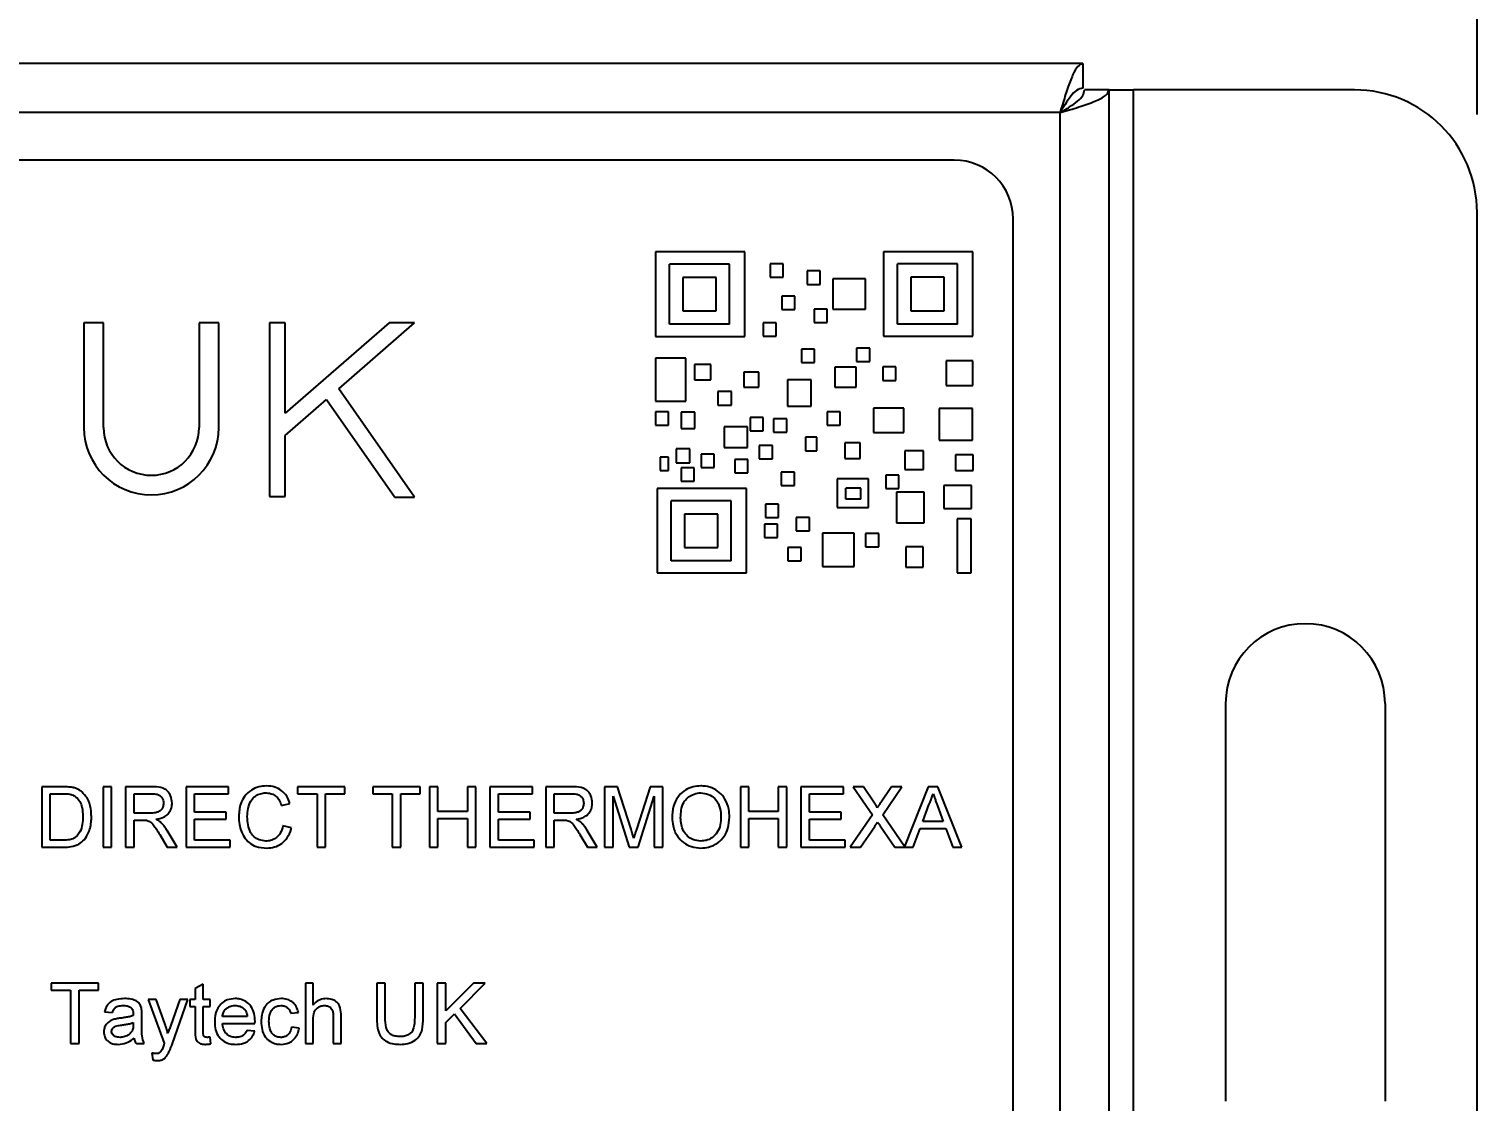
# Model space of a CAD drawing. Extents: x 75 to 2075, y 25 to 1460.
# Drawn here: x 851.1 to 924.9, y 1176.6 to 1231.2 of the extents above; entities that cross this region are included whole.
import ezdxf

# ---------------------------------------------------------------- set-up
doc = ezdxf.new("R2010")
doc.units = 0
doc.header["$LTSCALE"] = 5
doc.linetypes.add('SLD-KATı', pattern=[0])
doc.layers.get('0').update_dxf_attribs({"linetype": 'CONTINUOUS'})
doc.styles.add('SLDTEXTSTYLE1', font='GOTHIC.TTF', dxfattribs={"width": 0.913})
doc.dimstyles.new('SLDDIMSTYLE1', dxfattribs={"dimtxt": 17.5, "dimasz": 16.51, "dimexe": 0, "dimexo": 0.0625, "dimgap": 4.375, "dimtad": 1, "dimlfac": 0.8, "dimrnd": 1e-09, "dimzin": 12, "dimtxsty": 'SLDTEXTSTYLE1', "dimsah": 1, "dimcen": 0.09, "dimazin": 3, "dimtfac": 1, "dimtofl": 0, "dimtmove": 0, "dimatfit": 3, "dimtolj": 1, "dimtzin": 12})

# ---------------------------------------------------------------- blocks, each defined once
blk = doc.blocks.new('_D_5')
at = {"color": 7, "linetype": 'SLD-KATı'}
for p, q in [((224.877, 1226.853), (224.877, 1278.192)), ((924.877, 1226.853), (924.877, 1278.192)), ((224.877, 1273.192), (924.877, 1273.192))]:
    blk.add_line(p, q, dxfattribs=at)
for points in [[(224.877, 1273.192), (241.387, 1270.652), (241.387, 1275.732)], [(924.877, 1273.192), (908.367, 1275.732), (908.367, 1270.652)]]:
    blk.add_solid(points, dxfattribs=at)
at = {"color": 7, "linetype": 'SLD-KATı', "insert": (543.242, 1295.545), "char_height": 17.5, "attachment_point": 1, "style": 'SLDTEXTSTYLE1'}
blk.add_mtext('560', dxfattribs=at)

msp = doc.modelspace()

# ---------------------------------------------------------------- linework, layer by layer
at = {"color": 7, "linetype": 'SLD-KATı'}
for p, q in [((904.789, 1229.442), (244.966, 1229.442)), ((904.789, 1229.442), (904.789, 1228.192)), ((906.127, 1228.103), (904.877, 1228.103)), ((906.127, 705.231), (906.127, 1228.103)), ((906.127, 1228.103), (907.377, 1228.103)), ((918.627, 1228.103), (907.377, 1228.103)), ((903.627, 1226.942), (246.127, 1226.942)), ((898.237, 1224.529), (804.237, 1224.529)), ((901.237, 1147.529), (901.237, 1221.529)), ((924.877, 574.53), (924.877, 1221.853)), ((883.006, 1219.846), (883.006, 1215.541)), ((887.555, 1219.846), (883.006, 1219.846)), ((883.717, 1216.165), (883.717, 1219.222)), ((886.773, 1219.222), (883.717, 1219.222)), ((886.773, 1216.165), (886.773, 1219.222)), ((887.555, 1215.541), (887.555, 1219.846)), ((888.85, 1219.24), (888.85, 1218.559)), ((889.52, 1219.24), (888.85, 1219.24)), ((889.52, 1218.559), (889.52, 1219.24)), ((894.635, 1219.859), (894.635, 1215.554)), ((899.185, 1219.859), (894.635, 1219.859)), ((895.346, 1216.178), (895.346, 1219.235)), ((898.403, 1219.235), (895.346, 1219.235)), ((898.403, 1216.178), (898.403, 1219.235)), ((899.185, 1215.554), (899.185, 1219.859)), ((886.095, 1218.543), (884.395, 1218.543)), ((884.395, 1218.543), (884.395, 1216.843)), ((886.095, 1216.843), (886.095, 1218.543)), ((888.85, 1218.559), (889.52, 1218.559)), ((890.73, 1218.878), (890.73, 1218.197)), ((891.4, 1218.878), (890.73, 1218.878)), ((891.4, 1218.197), (891.4, 1218.878)), ((892.05, 1218.482), (892.05, 1216.932)), ((893.714, 1218.482), (892.05, 1218.482)), ((893.714, 1216.932), (893.714, 1218.482)), ((897.724, 1218.557), (896.024, 1218.557)), ((896.024, 1218.557), (896.024, 1216.857)), ((897.724, 1216.857), (897.724, 1218.557)), ((890.73, 1218.197), (891.4, 1218.197)), ((889.444, 1217.591), (889.444, 1216.91)), ((890.113, 1217.591), (889.444, 1217.591)), ((890.113, 1216.91), (890.113, 1217.591)), ((853.877, 1216.232), (853.877, 1210.907)), ((854.877, 1216.232), (853.877, 1216.232)), ((854.877, 1210.907), (854.877, 1216.232)), ((859.748, 1216.232), (859.748, 1210.907)), ((860.748, 1216.232), (859.748, 1216.232)), ((860.748, 1210.907), (860.748, 1216.232)), ((863.332, 1216.232), (863.332, 1207.393)), ((864.132, 1216.232), (863.332, 1216.232)), ((864.132, 1211.629), (864.132, 1216.232)), ((869.431, 1216.232), (864.132, 1211.629)), ((866.869, 1212.878), (870.731, 1216.232)), ((870.731, 1216.232), (869.431, 1216.232)), ((884.395, 1216.843), (886.095, 1216.843)), ((888.487, 1216.239), (888.487, 1215.558)), ((889.157, 1216.239), (888.487, 1216.239)), ((889.157, 1215.558), (889.157, 1216.239)), ((889.444, 1216.91), (890.113, 1216.91)), ((891.093, 1216.932), (891.093, 1216.25)), ((891.763, 1216.932), (891.093, 1216.932)), ((891.093, 1216.25), (891.763, 1216.25)), ((891.763, 1216.25), (891.763, 1216.932)), ((892.05, 1216.932), (893.714, 1216.932)), ((896.024, 1216.857), (897.724, 1216.857)), ((883.006, 1215.541), (887.555, 1215.541)), ((886.773, 1216.165), (883.717, 1216.165)), ((888.487, 1215.558), (889.157, 1215.558)), ((894.635, 1215.554), (899.185, 1215.554)), ((898.403, 1216.178), (895.346, 1216.178)), ((891.118, 1214.893), (890.449, 1214.893)), ((890.449, 1214.893), (890.449, 1214.212)), ((891.118, 1214.212), (891.118, 1214.893)), ((893.258, 1214.951), (893.258, 1214.27)), ((893.928, 1214.951), (893.258, 1214.951)), ((893.928, 1214.27), (893.928, 1214.951)), ((883.002, 1214.436), (883.002, 1212.25)), ((884.561, 1214.436), (883.002, 1214.436)), ((884.561, 1212.25), (884.561, 1214.436)), ((884.999, 1214.112), (884.999, 1213.339)), ((885.829, 1214.112), (884.999, 1214.112)), ((885.829, 1213.339), (885.829, 1214.112)), ((890.449, 1214.212), (891.118, 1214.212)), ((893.258, 1214.27), (893.928, 1214.27)), ((897.819, 1214.308), (897.819, 1213.053)), ((899.176, 1214.308), (897.819, 1214.308)), ((899.176, 1213.053), (899.176, 1214.308)), ((884.999, 1213.339), (885.829, 1213.339)), ((887.504, 1213.725), (887.504, 1212.953)), ((888.268, 1213.725), (887.504, 1213.725)), ((888.268, 1212.953), (888.268, 1213.725)), ((889.733, 1213.339), (889.733, 1211.986)), ((890.947, 1213.339), (889.733, 1213.339)), ((890.947, 1211.986), (890.947, 1213.339)), ((892.14, 1213.974), (892.14, 1212.953)), ((893.227, 1213.974), (892.14, 1213.974)), ((893.227, 1212.953), (893.227, 1213.974)), ((894.586, 1213.989), (894.586, 1213.308)), ((895.255, 1213.989), (894.586, 1213.989)), ((894.586, 1213.308), (895.255, 1213.308)), ((895.255, 1213.308), (895.255, 1213.989)), ((870.731, 1207.36), (866.869, 1212.878)), ((886.177, 1212.747), (886.177, 1212.038)), ((886.874, 1212.747), (886.177, 1212.747)), ((886.874, 1212.038), (886.874, 1212.747)), ((887.504, 1212.953), (888.268, 1212.953)), ((892.14, 1212.953), (893.227, 1212.953)), ((897.819, 1213.053), (899.176, 1213.053)), ((864.132, 1210.5), (866.247, 1212.338)), ((866.247, 1212.338), (869.731, 1207.36)), ((883.002, 1212.25), (884.561, 1212.25)), ((886.177, 1212.038), (886.874, 1212.038)), ((889.733, 1211.986), (890.947, 1211.986)), ((894.113, 1211.886), (894.113, 1210.651)), ((895.658, 1211.886), (894.113, 1211.886)), ((895.658, 1210.651), (895.658, 1211.886)), ((897.467, 1211.879), (897.467, 1210.256)), ((899.167, 1211.879), (897.467, 1211.879)), ((899.167, 1210.256), (899.167, 1211.879)), ((883.002, 1211.699), (883.002, 1211.018)), ((883.672, 1211.699), (883.002, 1211.699)), ((883.672, 1211.018), (883.672, 1211.699)), ((884.321, 1211.692), (884.321, 1210.859)), ((885.012, 1211.692), (884.321, 1211.692)), ((885.012, 1210.859), (885.012, 1211.692)), ((888.501, 1211.411), (887.832, 1211.411)), ((887.832, 1211.411), (887.832, 1210.73)), ((888.501, 1210.73), (888.501, 1211.411)), ((889.025, 1211.353), (889.025, 1210.672)), ((889.694, 1211.353), (889.025, 1211.353)), ((889.694, 1210.672), (889.694, 1211.353)), ((891.757, 1211.699), (891.757, 1211.018)), ((892.427, 1211.699), (891.757, 1211.699)), ((892.427, 1211.018), (892.427, 1211.699)), ((864.132, 1207.393), (864.132, 1210.5)), ((883.002, 1211.018), (883.672, 1211.018)), ((884.321, 1210.859), (885.012, 1210.859)), ((886.509, 1210.944), (886.509, 1209.89)), ((887.695, 1210.944), (886.509, 1210.944)), ((887.695, 1209.89), (887.695, 1210.944)), ((887.832, 1210.73), (888.501, 1210.73)), ((889.025, 1210.672), (889.694, 1210.672)), ((890.659, 1210.417), (890.659, 1209.726)), ((891.235, 1210.417), (890.659, 1210.417)), ((891.235, 1209.726), (891.235, 1210.417)), ((891.757, 1211.018), (892.427, 1211.018)), ((894.113, 1210.651), (895.658, 1210.651)), ((884.06, 1209.821), (884.06, 1209.113)), ((884.756, 1209.821), (884.06, 1209.821)), ((884.756, 1209.113), (884.756, 1209.821)), ((886.509, 1209.89), (887.695, 1209.89)), ((888.963, 1209.987), (888.294, 1209.987)), ((888.294, 1209.987), (888.294, 1209.306)), ((888.963, 1209.306), (888.963, 1209.987)), ((890.659, 1209.726), (891.235, 1209.726)), ((892.663, 1210.121), (892.663, 1209.325)), ((893.445, 1210.121), (892.663, 1210.121)), ((893.445, 1209.325), (893.445, 1210.121)), ((895.714, 1209.726), (895.714, 1208.771)), ((896.669, 1209.726), (895.714, 1209.726)), ((896.669, 1208.771), (896.669, 1209.726)), ((897.467, 1210.256), (899.167, 1210.256)), ((883.249, 1209.39), (883.249, 1208.709)), ((883.672, 1209.39), (883.249, 1209.39)), ((883.672, 1208.709), (883.672, 1209.39)), ((884.06, 1209.113), (884.756, 1209.113)), ((884.311, 1208.851), (884.311, 1208.17)), ((884.98, 1208.851), (884.311, 1208.851)), ((884.98, 1208.17), (884.98, 1208.851)), ((885.33, 1209.544), (885.33, 1208.863)), ((886, 1209.544), (885.33, 1209.544)), ((885.33, 1208.863), (886, 1208.863)), ((886, 1208.863), (886, 1209.544)), ((887.043, 1209.275), (887.043, 1208.594)), ((887.712, 1209.275), (887.043, 1209.275)), ((887.712, 1208.594), (887.712, 1209.275)), ((888.294, 1209.306), (888.963, 1209.306)), ((892.663, 1209.325), (893.445, 1209.325)), ((899.203, 1209.506), (898.296, 1209.506)), ((898.296, 1209.506), (898.296, 1208.716)), ((899.203, 1208.716), (899.203, 1209.506)), ((883.249, 1208.709), (883.672, 1208.709)), ((884.311, 1208.17), (884.98, 1208.17)), ((887.043, 1208.594), (887.712, 1208.594)), ((889.417, 1208.628), (889.417, 1207.947)), ((890.087, 1208.628), (889.417, 1208.628)), ((890.087, 1207.947), (890.087, 1208.628)), ((892.266, 1208.288), (892.266, 1206.836)), ((893.865, 1208.288), (892.266, 1208.288)), ((893.865, 1206.836), (893.865, 1208.288)), ((894.74, 1208.486), (894.74, 1207.805)), ((895.409, 1208.486), (894.74, 1208.486)), ((895.409, 1207.805), (895.409, 1208.486)), ((895.714, 1208.771), (896.669, 1208.771)), ((898.296, 1208.716), (899.203, 1208.716)), ((863.332, 1207.393), (864.132, 1207.393)), ((883.091, 1207.802), (883.091, 1203.497)), ((887.641, 1207.802), (883.091, 1207.802)), ((887.641, 1203.497), (887.641, 1207.802)), ((889.417, 1207.947), (890.087, 1207.947)), ((892.704, 1207.263), (892.704, 1207.822)), ((893.471, 1207.822), (892.704, 1207.822)), ((893.471, 1207.263), (893.471, 1207.822)), ((894.74, 1207.805), (895.409, 1207.805)), ((895.287, 1207.611), (895.287, 1206.05)), ((896.702, 1207.611), (895.287, 1207.611)), ((896.702, 1206.05), (896.702, 1207.611)), ((897.701, 1207.952), (897.701, 1206.78)), ((899.106, 1207.952), (897.701, 1207.952)), ((899.106, 1206.78), (899.106, 1207.952)), ((869.731, 1207.36), (870.731, 1207.36)), ((883.802, 1204.121), (883.802, 1207.178)), ((886.859, 1207.178), (883.802, 1207.178)), ((886.859, 1204.121), (886.859, 1207.178)), ((888.615, 1207.006), (888.615, 1206.325)), ((889.284, 1207.006), (888.615, 1207.006)), ((889.284, 1206.325), (889.284, 1207.006)), ((892.266, 1206.836), (893.865, 1206.836)), ((893.471, 1207.263), (892.704, 1207.263)), ((897.701, 1206.78), (899.106, 1206.78)), ((884.48, 1206.5), (884.48, 1204.8)), ((886.18, 1206.5), (884.48, 1206.5)), ((886.18, 1204.8), (886.18, 1206.5)), ((888.562, 1205.981), (888.562, 1205.3)), ((889.232, 1205.981), (888.562, 1205.981)), ((888.615, 1206.325), (889.284, 1206.325)), ((889.232, 1205.3), (889.232, 1205.981)), ((890.179, 1206.331), (890.179, 1205.65)), ((890.849, 1206.331), (890.179, 1206.331)), ((890.849, 1205.65), (890.849, 1206.331)), ((895.287, 1206.05), (896.702, 1206.05)), ((898.378, 1206.247), (898.378, 1203.497)), ((899.102, 1206.247), (898.378, 1206.247)), ((899.102, 1203.497), (899.102, 1206.247)), ((888.562, 1205.3), (889.232, 1205.3)), ((890.179, 1205.65), (890.849, 1205.65)), ((891.525, 1205.524), (891.525, 1203.828)), ((893.137, 1205.524), (891.525, 1205.524)), ((893.137, 1203.828), (893.137, 1205.524)), ((894.386, 1205.503), (893.716, 1205.503)), ((893.716, 1205.503), (893.716, 1204.822)), ((894.386, 1204.822), (894.386, 1205.503)), ((884.48, 1204.8), (886.18, 1204.8)), ((889.759, 1204.796), (889.759, 1204.115)), ((890.428, 1204.796), (889.759, 1204.796)), ((890.428, 1204.115), (890.428, 1204.796)), ((893.716, 1204.822), (894.386, 1204.822)), ((895.769, 1204.823), (895.769, 1203.785)), ((896.647, 1204.823), (895.769, 1204.823)), ((896.647, 1203.785), (896.647, 1204.823)), ((886.859, 1204.121), (883.802, 1204.121)), ((889.759, 1204.115), (890.428, 1204.115)), ((891.525, 1203.828), (893.137, 1203.828)), ((895.769, 1203.785), (896.647, 1203.785)), ((883.091, 1203.497), (887.641, 1203.497)), ((898.378, 1203.497), (899.102, 1203.497)), ((912.065, 1196.853), (912.065, 1176.603)), ((920.19, 1196.853), (920.19, 1176.603)), ((851.731, 1192.611), (851.731, 1189.529)), ((852.785, 1192.611), (851.731, 1192.611)), ((852.166, 1189.884), (852.166, 1192.255)), ((852.166, 1192.255), (852.791, 1192.255)), ((855.287, 1192.611), (854.853, 1192.611)), ((854.853, 1192.611), (854.853, 1189.529)), ((855.287, 1189.529), (855.287, 1192.611)), ((855.999, 1192.611), (855.999, 1189.529)), ((857.336, 1192.611), (855.999, 1192.611)), ((856.433, 1191.267), (856.433, 1192.255)), ((856.433, 1192.255), (857.352, 1192.255)), ((859.081, 1192.611), (859.081, 1189.529)), ((861.254, 1192.611), (859.081, 1192.611)), ((859.515, 1192.255), (861.254, 1192.255)), ((859.515, 1191.307), (859.515, 1192.255)), ((861.254, 1192.255), (861.254, 1192.611)), ((864.771, 1192.611), (864.771, 1192.255)), ((867.181, 1192.611), (864.771, 1192.611)), ((864.771, 1192.255), (865.758, 1192.255)), ((865.758, 1192.255), (865.758, 1189.529)), ((866.193, 1192.255), (867.181, 1192.255)), ((866.193, 1189.529), (866.193, 1192.255)), ((867.181, 1192.255), (867.181, 1192.611)), ((868.603, 1192.611), (868.603, 1192.255)), ((871.013, 1192.611), (868.603, 1192.611)), ((868.603, 1192.255), (869.591, 1192.255)), ((869.591, 1192.255), (869.591, 1189.529)), ((870.026, 1192.255), (871.013, 1192.255)), ((870.026, 1189.529), (870.026, 1192.255)), ((871.013, 1192.255), (871.013, 1192.611)), ((871.922, 1192.611), (871.488, 1192.611)), ((871.488, 1192.611), (871.488, 1189.529)), ((871.922, 1191.346), (871.922, 1192.611)), ((873.424, 1192.611), (873.424, 1191.346)), ((873.858, 1192.611), (873.424, 1192.611)), ((873.858, 1189.529), (873.858, 1192.611)), ((874.57, 1192.611), (874.57, 1189.529)), ((876.743, 1192.611), (874.57, 1192.611)), ((875.004, 1192.255), (876.743, 1192.255)), ((875.004, 1191.307), (875.004, 1192.255)), ((876.743, 1192.255), (876.743, 1192.611)), ((878.752, 1192.611), (877.415, 1192.611)), ((877.415, 1192.611), (877.415, 1189.529)), ((877.849, 1191.267), (877.849, 1192.255)), ((877.849, 1192.255), (878.768, 1192.255)), ((880.417, 1192.611), (880.417, 1189.529)), ((881.071, 1192.611), (880.417, 1192.611)), ((880.852, 1192.136), (881.67, 1189.529)), ((880.852, 1189.529), (880.852, 1192.136)), ((881.76, 1190.448), (881.071, 1192.611)), ((882.733, 1192.611), (882.05, 1190.485)), ((882.124, 1189.529), (882.946, 1192.136)), ((883.381, 1192.611), (882.733, 1192.611)), ((882.946, 1192.136), (882.946, 1189.529)), ((883.381, 1189.529), (883.381, 1192.611)), ((887.332, 1192.611), (887.332, 1189.529)), ((887.767, 1192.611), (887.332, 1192.611)), ((887.767, 1191.346), (887.767, 1192.611)), ((889.703, 1192.611), (889.268, 1192.611)), ((889.268, 1192.611), (889.268, 1191.346)), ((889.703, 1189.529), (889.703, 1192.611)), ((890.414, 1192.611), (890.414, 1189.529)), ((892.587, 1192.611), (890.414, 1192.611)), ((890.849, 1191.307), (890.849, 1192.255)), ((890.849, 1192.255), (892.587, 1192.255)), ((892.587, 1192.255), (892.587, 1192.611)), ((893.08, 1192.611), (894.061, 1191.187)), ((893.604, 1192.611), (893.08, 1192.611)), ((894.141, 1191.83), (893.604, 1192.611)), ((895.038, 1192.611), (894.502, 1191.83)), ((894.588, 1191.182), (895.569, 1192.611)), ((895.569, 1192.611), (895.038, 1192.611)), ((896.906, 1192.611), (895.699, 1189.57)), ((897.396, 1192.611), (896.906, 1192.611)), ((898.62, 1189.529), (897.396, 1192.611)), ((857.259, 1191.267), (856.433, 1191.267)), ((861.135, 1191.307), (859.515, 1191.307)), ((861.135, 1190.951), (861.135, 1191.307)), ((863.941, 1191.661), (864.375, 1191.754)), ((873.424, 1191.346), (871.922, 1191.346)), ((876.624, 1191.307), (875.004, 1191.307)), ((876.624, 1190.951), (876.624, 1191.307)), ((878.675, 1191.267), (877.849, 1191.267)), ((889.268, 1191.346), (887.767, 1191.346)), ((892.469, 1191.307), (890.849, 1191.307)), ((892.469, 1190.951), (892.469, 1191.307)), ((894.061, 1191.187), (892.922, 1189.529)), ((895.699, 1189.57), (894.588, 1191.182)), ((896.625, 1190.832), (896.941, 1191.686)), ((897.378, 1191.643), (897.677, 1190.832)), ((856.433, 1189.529), (856.433, 1190.911)), ((856.433, 1190.911), (856.878, 1190.911)), ((859.515, 1190.951), (861.135, 1190.951)), ((859.515, 1189.884), (859.515, 1190.951)), ((864.454, 1190.515), (864.02, 1190.616)), ((871.922, 1189.529), (871.922, 1190.991)), ((871.922, 1190.991), (873.424, 1190.991)), ((873.424, 1190.991), (873.424, 1189.529)), ((875.004, 1189.884), (875.004, 1190.951)), ((875.004, 1190.951), (876.624, 1190.951)), ((877.849, 1190.911), (878.294, 1190.911)), ((877.849, 1189.529), (877.849, 1190.911)), ((887.767, 1190.991), (889.268, 1190.991)), ((887.767, 1189.529), (887.767, 1190.991)), ((889.268, 1190.991), (889.268, 1189.529)), ((890.849, 1189.884), (890.849, 1190.951)), ((890.849, 1190.951), (892.469, 1190.951)), ((893.452, 1189.529), (894.181, 1190.589)), ((894.453, 1190.618), (895.203, 1189.529)), ((896.144, 1189.529), (896.494, 1190.477)), ((896.494, 1190.477), (897.808, 1190.477)), ((897.677, 1190.832), (896.625, 1190.832)), ((897.808, 1190.477), (898.159, 1189.529)), ((852.801, 1189.884), (852.166, 1189.884)), ((857.74, 1190.179), (858.124, 1189.529)), ((858.622, 1189.529), (858.116, 1190.379)), ((861.333, 1189.884), (859.515, 1189.884)), ((861.333, 1189.529), (861.333, 1189.884)), ((876.822, 1189.884), (875.004, 1189.884)), ((876.822, 1189.529), (876.822, 1189.884)), ((879.156, 1190.179), (879.54, 1189.529)), ((880.038, 1189.529), (879.532, 1190.379)), ((892.666, 1189.884), (890.849, 1189.884)), ((892.666, 1189.529), (892.666, 1189.884)), ((851.731, 1189.529), (852.835, 1189.529)), ((854.853, 1189.529), (855.287, 1189.529)), ((855.999, 1189.529), (856.433, 1189.529)), ((858.124, 1189.529), (858.622, 1189.529)), ((859.081, 1189.529), (861.333, 1189.529)), ((865.758, 1189.529), (866.193, 1189.529)), ((869.591, 1189.529), (870.026, 1189.529)), ((871.488, 1189.529), (871.922, 1189.529)), ((873.424, 1189.529), (873.858, 1189.529)), ((874.57, 1189.529), (876.822, 1189.529)), ((877.415, 1189.529), (877.849, 1189.529)), ((879.54, 1189.529), (880.038, 1189.529)), ((880.417, 1189.529), (880.852, 1189.529)), ((881.67, 1189.529), (882.124, 1189.529)), ((882.946, 1189.529), (883.381, 1189.529)), ((887.332, 1189.529), (887.767, 1189.529)), ((889.268, 1189.529), (889.703, 1189.529)), ((890.414, 1189.529), (892.666, 1189.529)), ((892.922, 1189.529), (893.452, 1189.529)), ((895.203, 1189.529), (896.144, 1189.529)), ((898.159, 1189.529), (898.62, 1189.529)), ((854.616, 1182.611), (852.205, 1182.611)), ((852.205, 1182.611), (852.205, 1182.255)), ((854.616, 1182.255), (854.616, 1182.611)), ((859.95, 1182.554), (859.555, 1182.329)), ((859.555, 1182.329), (859.555, 1181.781)), ((859.95, 1181.781), (859.95, 1182.554)), ((865.166, 1182.611), (865.166, 1179.529)), ((865.561, 1182.611), (865.166, 1182.611)), ((865.561, 1181.485), (865.561, 1182.611)), ((868.801, 1182.611), (868.801, 1180.837)), ((869.235, 1182.611), (868.801, 1182.611)), ((869.235, 1180.858), (869.235, 1182.611)), ((870.737, 1182.611), (870.737, 1180.858)), ((871.172, 1182.611), (870.737, 1182.611)), ((871.172, 1180.837), (871.172, 1182.611)), ((871.883, 1182.611), (871.883, 1179.529)), ((872.317, 1182.611), (871.883, 1182.611)), ((873.737, 1182.611), (872.317, 1181.191)), ((872.317, 1181.191), (872.317, 1182.611)), ((873.045, 1181.323), (874.333, 1182.611)), ((874.333, 1182.611), (873.737, 1182.611)), ((852.205, 1182.255), (853.193, 1182.255)), ((853.193, 1182.255), (853.193, 1179.529)), ((853.628, 1182.255), (854.616, 1182.255)), ((853.628, 1179.529), (853.628, 1182.255)), ((857.563, 1181.781), (857.145, 1181.781)), ((857.145, 1181.781), (857.974, 1179.548)), ((858.005, 1180.544), (857.563, 1181.781)), ((858.765, 1181.781), (858.305, 1180.468)), ((858.374, 1179.475), (859.181, 1181.781)), ((859.181, 1181.781), (858.765, 1181.781)), ((859.278, 1181.781), (859.278, 1181.425)), ((859.555, 1181.781), (859.278, 1181.781)), ((860.306, 1181.781), (859.95, 1181.781)), ((860.306, 1181.425), (860.306, 1181.781)), ((854.932, 1181.149), (855.327, 1181.109)), ((856.828, 1180.506), (856.828, 1180.989)), ((859.278, 1181.425), (859.555, 1181.425)), ((859.555, 1181.425), (859.555, 1180.161)), ((859.95, 1181.425), (860.306, 1181.425)), ((859.95, 1180.147), (859.95, 1181.425)), ((862.202, 1180.912), (860.938, 1180.912)), ((864.415, 1181.07), (864.81, 1181.109)), ((866.588, 1180.928), (866.588, 1179.529)), ((866.983, 1179.529), (866.983, 1180.949)), ((872.317, 1180.595), (872.769, 1181.047)), ((872.769, 1181.047), (873.876, 1179.529)), ((874.412, 1179.529), (873.045, 1181.323)), ((856.394, 1180.595), (856.392, 1180.481)), ((860.938, 1180.556), (862.595, 1180.556)), ((862.585, 1180.161), (862.198, 1180.2)), ((864.85, 1180.319), (864.454, 1180.358)), ((865.561, 1179.529), (865.561, 1180.737)), ((872.317, 1179.529), (872.317, 1180.595)), ((853.193, 1179.529), (853.628, 1179.529)), ((856.552, 1179.529), (856.947, 1179.529)), ((860.345, 1179.523), (860.306, 1179.855)), ((865.166, 1179.529), (865.561, 1179.529)), ((866.588, 1179.529), (866.983, 1179.529)), ((871.883, 1179.529), (872.317, 1179.529)), ((873.876, 1179.529), (874.412, 1179.529)), ((857.342, 1179.048), (857.382, 1178.704))]:
    msp.add_line(p, q, dxfattribs=at)
at = {"color": 8, "linetype": 'SLD-KATı'}
for p, q in [((907.377, 701.769), (907.377, 1228.103)), ((903.627, 731.578), (903.627, 1226.942))]:
    msp.add_line(p, q, dxfattribs=at)
at = {"color": 7, "linetype": 'SLD-KATı'}
for centre, radius, start, end in [((918.627, 1221.853), 6.25, 0, 90), ((898.237, 1221.529), 3, 0, 90), ((857.312, 1210.907), 3.435, 180, 0), ((857.312, 1210.907), 2.435, 180, 0), ((916.127, 1196.853), 4.062, 0, 180)]:
    msp.add_arc(centre, radius, start, end, dxfattribs=at)
for points, knots in [([(904.789, 1229.442), (904.702, 1229.412), (904.529, 1229.351), (904.268, 1228.884), (904.008, 1228.2), (903.794, 1227.505), (903.667, 1227.078), (903.627, 1226.942)], [0, 0, 0, 0, 0.223915, 0.447867, 0.671812, 0.895763, 1, 1, 1, 1]), ([(904.789, 1228.192), (904.68, 1228.168), (904.475, 1228.123), (904.173, 1227.802), (903.894, 1227.393), (903.712, 1227.086), (903.627, 1226.942)], [0, 0, 0, 0, 0.2803073, 0.5302376, 0.7800868, 1, 1, 1, 1]), ([(903.627, 1226.942), (903.955, 1227.038), (904.61, 1227.232), (905.436, 1227.522), (906.015, 1227.813), (906.09, 1228.006), (906.127, 1228.103)], [0, 0, 0, 0, 0.250002, 0.500001, 0.750001, 1, 1, 1, 1]), ([(903.627, 1226.942), (903.791, 1227.038), (904.119, 1227.232), (904.532, 1227.522), (904.821, 1227.813), (904.858, 1228.006), (904.877, 1228.103)], [0, 0, 0, 0, 0.250004, 0.500002, 0.750004, 1, 1, 1, 1]), ([(863.188, 1192.65), (863.053, 1192.64), (862.784, 1192.621), (862.381, 1192.449), (862.056, 1192.15), (861.812, 1191.678), (861.785, 1191.316), (861.768, 1191.092)], [0, 0, 0, 0, 0.170105, 0.34087, 0.544198, 0.718791, 1, 1, 1, 1]), ([(864.375, 1191.754), (864.33, 1191.882), (864.237, 1192.138), (863.959, 1192.434), (863.595, 1192.622), (863.328, 1192.641), (863.188, 1192.65)], [0, 0, 0, 0, 0.251055, 0.504596, 0.739599, 1, 1, 1, 1]), ([(885.319, 1192.65), (885.184, 1192.642), (884.915, 1192.626), (884.522, 1192.461), (884.186, 1192.171), (883.93, 1191.724), (883.86, 1191.321), (883.856, 1191.072), (883.855, 1191.029)], [0, 0, 0, 0, 0.163641, 0.328456, 0.510553, 0.696143, 0.946904, 1, 1, 1, 1]), ([(886.779, 1191.065), (886.772, 1191.198), (886.756, 1191.517), (886.591, 1191.965), (886.278, 1192.34), (885.885, 1192.571), (885.548, 1192.646), (885.358, 1192.649), (885.319, 1192.65)], [0, 0, 0, 0, 0.166203, 0.395397, 0.579208, 0.762871, 0.951798, 1, 1, 1, 1]), ([(853.33, 1192.566), (853.264, 1192.578), (853.141, 1192.599), (852.959, 1192.609), (852.843, 1192.61), (852.785, 1192.611)], [0, 0, 0, 0, 0.366219, 0.682684, 1, 1, 1, 1]), ([(852.791, 1192.255), (852.857, 1192.254), (852.976, 1192.252), (853.148, 1192.237), (853.249, 1192.207), (853.3, 1192.191)], [0, 0, 0, 0, 0.387961, 0.691395, 1, 1, 1, 1]), ([(853.3, 1192.191), (853.36, 1192.159), (853.508, 1192.081), (853.678, 1191.86), (853.811, 1191.519), (853.82, 1191.254), (853.826, 1191.093)], [0, 0, 0, 0, 0.156746, 0.387221, 0.628934, 1, 1, 1, 1]), ([(853.778, 1192.346), (853.725, 1192.386), (853.631, 1192.457), (853.477, 1192.527), (853.379, 1192.553), (853.33, 1192.566)], [0, 0, 0, 0, 0.3976069, 0.6957074, 1, 1, 1, 1]), ([(854.26, 1191.086), (854.254, 1191.219), (854.239, 1191.547), (854.1, 1192.008), (853.871, 1192.248), (853.778, 1192.346)], [0, 0, 0, 0, 0.289064, 0.710728, 1, 1, 1, 1]), ([(858.369, 1191.78), (858.356, 1191.903), (858.333, 1192.113), (858.182, 1192.355), (858.008, 1192.504), (857.723, 1192.602), (857.494, 1192.607), (857.336, 1192.611)], [0, 0, 0, 0, 0.24301, 0.412584, 0.550471, 0.688469, 1, 1, 1, 1]), ([(857.352, 1192.255), (857.438, 1192.251), (857.574, 1192.244), (857.75, 1192.168), (857.856, 1192.059), (857.924, 1191.922), (857.931, 1191.822), (857.935, 1191.77)], [0, 0, 0, 0, 0.297812, 0.4750301, 0.6535282, 0.8198325, 1, 1, 1, 1]), ([(862.202, 1191.094), (862.211, 1191.228), (862.228, 1191.496), (862.341, 1191.849), (862.552, 1192.103), (862.797, 1192.248), (863.013, 1192.291), (863.135, 1192.294), (863.167, 1192.294)], [0, 0, 0, 0, 0.231039, 0.463358, 0.626198, 0.789224, 0.944779, 1, 1, 1, 1]), ([(863.167, 1192.294), (863.285, 1192.284), (863.481, 1192.266), (863.707, 1192.108), (863.854, 1191.908), (863.91, 1191.749), (863.941, 1191.661)], [0, 0, 0, 0, 0.323375, 0.533939, 0.743629, 1, 1, 1, 1]), ([(879.785, 1191.78), (879.772, 1191.903), (879.749, 1192.113), (879.598, 1192.355), (879.424, 1192.504), (879.138, 1192.602), (878.91, 1192.607), (878.752, 1192.611)], [0, 0, 0, 0, 0.243011, 0.412585, 0.55047, 0.688469, 1, 1, 1, 1]), ([(878.768, 1192.255), (878.854, 1192.251), (878.99, 1192.244), (879.165, 1192.168), (879.272, 1192.059), (879.34, 1191.922), (879.347, 1191.822), (879.351, 1191.77)], [0, 0, 0, 0, 0.297816, 0.475038, 0.653531, 0.819834, 1, 1, 1, 1]), ([(884.29, 1191.024), (884.295, 1191.157), (884.305, 1191.426), (884.41, 1191.789), (884.627, 1192.053), (884.897, 1192.228), (885.144, 1192.291), (885.291, 1192.294), (885.321, 1192.294)], [0, 0, 0, 0, 0.216681, 0.435347, 0.598325, 0.76006, 0.951392, 1, 1, 1, 1]), ([(885.321, 1192.294), (885.451, 1192.281), (885.712, 1192.254), (886.029, 1192.035), (886.251, 1191.702), (886.335, 1191.367), (886.342, 1191.14), (886.344, 1191.068)], [0, 0, 0, 0, 0.216413, 0.434218, 0.618777, 0.879399, 1, 1, 1, 1]), ([(896.941, 1191.686), (896.97, 1191.746), (897.03, 1191.866), (897.101, 1192.057), (897.134, 1192.189), (897.151, 1192.255)], [0, 0, 0, 0, 0.328795, 0.66302, 1, 1, 1, 1]), ([(897.151, 1192.255), (897.163, 1192.224), (897.197, 1192.13), (897.252, 1191.981), (897.316, 1191.808), (897.357, 1191.698), (897.378, 1191.643)], [0, 0, 0, 0, 0.153152, 0.459434, 0.72971, 1, 1, 1, 1]), ([(857.935, 1191.77), (857.928, 1191.702), (857.915, 1191.583), (857.826, 1191.432), (857.697, 1191.328), (857.499, 1191.273), (857.35, 1191.269), (857.259, 1191.267)], [0, 0, 0, 0, 0.210895, 0.371695, 0.533807, 0.715288, 1, 1, 1, 1]), ([(857.552, 1190.951), (857.685, 1190.978), (857.903, 1191.022), (858.16, 1191.2), (858.307, 1191.416), (858.365, 1191.621), (858.368, 1191.743), (858.369, 1191.78)], [0, 0, 0, 0, 0.31407, 0.514003, 0.714198, 0.914238, 1, 1, 1, 1]), ([(879.351, 1191.77), (879.343, 1191.702), (879.33, 1191.583), (879.242, 1191.432), (879.112, 1191.328), (878.915, 1191.273), (878.766, 1191.269), (878.675, 1191.267)], [0, 0, 0, 0, 0.210895, 0.371695, 0.533807, 0.715284, 1, 1, 1, 1]), ([(878.968, 1190.951), (879.101, 1190.978), (879.319, 1191.022), (879.576, 1191.2), (879.723, 1191.416), (879.781, 1191.621), (879.784, 1191.743), (879.785, 1191.78)], [0, 0, 0, 0, 0.31407, 0.514003, 0.714198, 0.914238, 1, 1, 1, 1]), ([(894.301, 1191.536), (894.299, 1191.551), (894.292, 1191.594), (894.253, 1191.656), (894.203, 1191.74), (894.164, 1191.797), (894.141, 1191.83)], [0, 0, 0, 0, 0.130088, 0.386271, 0.641587, 1, 1, 1, 1]), ([(894.502, 1191.83), (894.484, 1191.802), (894.446, 1191.747), (894.379, 1191.649), (894.331, 1191.579), (894.301, 1191.536)], [0, 0, 0, 0, 0.28115, 0.562265, 1, 1, 1, 1]), ([(852.835, 1189.529), (852.969, 1189.534), (853.237, 1189.544), (853.614, 1189.66), (853.923, 1189.916), (854.163, 1190.327), (854.254, 1190.744), (854.259, 1191.02), (854.26, 1191.086)], [0, 0, 0, 0, 0.166512, 0.334376, 0.479121, 0.655865, 0.917676, 1, 1, 1, 1]), ([(853.826, 1191.093), (853.82, 1190.96), (853.81, 1190.692), (853.714, 1190.343), (853.581, 1190.169), (853.529, 1190.102)], [0, 0, 0, 0, 0.379559, 0.7622122, 1, 1, 1, 1]), ([(856.878, 1190.911), (856.914, 1190.911), (856.968, 1190.91), (857.039, 1190.906), (857.075, 1190.9), (857.093, 1190.897)], [0, 0, 0, 0, 0.498325, 0.748679, 1, 1, 1, 1]), ([(857.093, 1190.897), (857.157, 1190.873), (857.287, 1190.823), (857.437, 1190.651), (857.585, 1190.435), (857.684, 1190.271), (857.74, 1190.179)], [0, 0, 0, 0, 0.2040489, 0.4184158, 0.6745888, 1, 1, 1, 1]), ([(857.792, 1190.799), (857.766, 1190.82), (857.716, 1190.861), (857.634, 1190.909), (857.58, 1190.937), (857.552, 1190.951)], [0, 0, 0, 0, 0.351818, 0.674995, 1, 1, 1, 1]), ([(858.116, 1190.379), (858.081, 1190.436), (858.018, 1190.54), (857.91, 1190.681), (857.831, 1190.76), (857.792, 1190.799)], [0, 0, 0, 0, 0.375716, 0.68628, 1, 1, 1, 1]), ([(861.768, 1191.092), (861.775, 1190.959), (861.793, 1190.601), (861.961, 1190.123), (862.283, 1189.743), (862.689, 1189.519), (863.01, 1189.5), (863.196, 1189.489)], [0, 0, 0, 0, 0.165404, 0.442602, 0.607093, 0.772195, 1, 1, 1, 1]), ([(863.155, 1189.845), (863.037, 1189.857), (862.821, 1189.88), (862.545, 1190.044), (862.337, 1190.307), (862.223, 1190.672), (862.209, 1190.951), (862.202, 1191.094)], [0, 0, 0, 0, 0.200464, 0.3640059, 0.5282067, 0.7568636, 1, 1, 1, 1]), ([(864.02, 1190.616), (863.983, 1190.485), (863.921, 1190.264), (863.709, 1190.016), (863.466, 1189.879), (863.27, 1189.847), (863.168, 1189.845), (863.155, 1189.845)], [0, 0, 0, 0, 0.319748, 0.538316, 0.757479, 0.969146, 1, 1, 1, 1]), ([(863.196, 1189.489), (863.331, 1189.498), (863.602, 1189.517), (863.969, 1189.699), (864.272, 1190.015), (864.401, 1190.313), (864.449, 1190.494), (864.454, 1190.515)], [0, 0, 0, 0, 0.228755, 0.459712, 0.679377, 0.963163, 1, 1, 1, 1]), ([(878.294, 1190.911), (878.33, 1190.911), (878.384, 1190.91), (878.455, 1190.906), (878.491, 1190.9), (878.509, 1190.897)], [0, 0, 0, 0, 0.498303, 0.748679, 1, 1, 1, 1]), ([(878.509, 1190.897), (878.572, 1190.873), (878.703, 1190.823), (878.853, 1190.651), (879, 1190.435), (879.1, 1190.271), (879.156, 1190.179)], [0, 0, 0, 0, 0.20405, 0.418414, 0.67459, 1, 1, 1, 1]), ([(879.207, 1190.799), (879.182, 1190.82), (879.132, 1190.861), (879.05, 1190.909), (878.995, 1190.937), (878.968, 1190.951)], [0, 0, 0, 0, 0.351827, 0.675, 1, 1, 1, 1]), ([(879.532, 1190.379), (879.497, 1190.436), (879.434, 1190.54), (879.325, 1190.681), (879.247, 1190.76), (879.207, 1190.799)], [0, 0, 0, 0, 0.375723, 0.686278, 1, 1, 1, 1]), ([(881.899, 1189.995), (881.88, 1190.059), (881.848, 1190.167), (881.801, 1190.317), (881.774, 1190.404), (881.76, 1190.448)], [0, 0, 0, 0, 0.422572, 0.711316, 1, 1, 1, 1]), ([(882.05, 1190.485), (882.03, 1190.421), (881.995, 1190.308), (881.943, 1190.145), (881.914, 1190.045), (881.899, 1189.995)], [0, 0, 0, 0, 0.390316, 0.695111, 1, 1, 1, 1]), ([(883.855, 1191.029), (883.864, 1190.895), (883.886, 1190.568), (884.078, 1190.115), (884.421, 1189.752), (884.84, 1189.528), (885.154, 1189.502), (885.317, 1189.489)], [0, 0, 0, 0, 0.169894, 0.41343, 0.604315, 0.794984, 1, 1, 1, 1]), ([(885.315, 1189.845), (885.179, 1189.858), (884.932, 1189.883), (884.631, 1190.087), (884.423, 1190.349), (884.307, 1190.675), (884.296, 1190.906), (884.29, 1191.024)], [0, 0, 0, 0, 0.231806, 0.418443, 0.6046, 0.798954, 1, 1, 1, 1]), ([(886.344, 1191.068), (886.338, 1190.934), (886.326, 1190.664), (886.179, 1190.283), (885.913, 1190.006), (885.607, 1189.863), (885.405, 1189.85), (885.315, 1189.845)], [0, 0, 0, 0, 0.223675, 0.449676, 0.664506, 0.850041, 1, 1, 1, 1]), ([(885.317, 1189.489), (885.451, 1189.499), (885.755, 1189.521), (886.191, 1189.721), (886.525, 1190.07), (886.739, 1190.531), (886.764, 1190.87), (886.779, 1191.065)], [0, 0, 0, 0, 0.16722, 0.378124, 0.579869, 0.758402, 1, 1, 1, 1]), ([(894.181, 1190.589), (894.2, 1190.617), (894.233, 1190.666), (894.282, 1190.736), (894.312, 1190.779), (894.327, 1190.801)], [0, 0, 0, 0, 0.389651, 0.694852, 1, 1, 1, 1]), ([(894.327, 1190.801), (894.345, 1190.773), (894.376, 1190.729), (894.418, 1190.668), (894.441, 1190.634), (894.453, 1190.618)], [0, 0, 0, 0, 0.448872, 0.7243737, 1, 1, 1, 1]), ([(853.529, 1190.102), (853.477, 1190.059), (853.365, 1189.967), (853.11, 1189.892), (852.917, 1189.887), (852.801, 1189.884)], [0, 0, 0, 0, 0.259279, 0.553181, 1, 1, 1, 1]), ([(855.952, 1181.82), (855.818, 1181.813), (855.582, 1181.801), (855.287, 1181.693), (855.093, 1181.535), (854.985, 1181.349), (854.949, 1181.214), (854.932, 1181.149)], [0, 0, 0, 0, 0.299431, 0.5274123, 0.6881619, 0.8487736, 1, 1, 1, 1]), ([(856.809, 1181.326), (856.791, 1181.392), (856.757, 1181.509), (856.628, 1181.66), (856.412, 1181.771), (856.174, 1181.816), (856.007, 1181.819), (855.952, 1181.82)], [0, 0, 0, 0, 0.186452, 0.336418, 0.535957, 0.84797, 1, 1, 1, 1]), ([(861.584, 1181.82), (861.447, 1181.809), (861.203, 1181.788), (860.899, 1181.597), (860.689, 1181.346), (860.562, 1181.013), (860.549, 1180.769), (860.543, 1180.636)], [0, 0, 0, 0, 0.228016, 0.408862, 0.589257, 0.774859, 1, 1, 1, 1]), ([(862.597, 1180.657), (862.59, 1180.792), (862.576, 1181.062), (862.417, 1181.43), (862.148, 1181.683), (861.857, 1181.805), (861.667, 1181.816), (861.584, 1181.82)], [0, 0, 0, 0, 0.231756, 0.466318, 0.672732, 0.856296, 1, 1, 1, 1]), ([(863.924, 1181.82), (863.789, 1181.806), (863.553, 1181.782), (863.254, 1181.61), (863.039, 1181.345), (862.93, 1181.006), (862.919, 1180.758), (862.913, 1180.646)], [0, 0, 0, 0, 0.231431, 0.403012, 0.575619, 0.80712, 1, 1, 1, 1]), ([(864.81, 1181.109), (864.781, 1181.215), (864.73, 1181.406), (864.546, 1181.629), (864.302, 1181.776), (864.082, 1181.817), (863.949, 1181.82), (863.924, 1181.82)], [0, 0, 0, 0, 0.262832, 0.471313, 0.67989, 0.939579, 1, 1, 1, 1]), ([(866.221, 1181.82), (866.115, 1181.809), (865.901, 1181.787), (865.684, 1181.632), (865.588, 1181.518), (865.561, 1181.485)], [0, 0, 0, 0, 0.414463, 0.831441, 1, 1, 1, 1]), ([(866.983, 1180.949), (866.98, 1181.084), (866.975, 1181.285), (866.873, 1181.538), (866.721, 1181.691), (866.497, 1181.801), (866.319, 1181.814), (866.221, 1181.82)], [0, 0, 0, 0, 0.302271, 0.451306, 0.601136, 0.78052, 1, 1, 1, 1]), ([(855.327, 1181.109), (855.35, 1181.173), (855.387, 1181.275), (855.491, 1181.386), (855.653, 1181.457), (855.788, 1181.461), (855.881, 1181.465)], [0, 0, 0, 0, 0.278954, 0.44667, 0.614797, 1, 1, 1, 1]), ([(855.741, 1180.821), (855.708, 1180.817), (855.641, 1180.809), (855.533, 1180.792), (855.458, 1180.774), (855.416, 1180.765)], [0, 0, 0, 0, 0.303146, 0.606336, 1, 1, 1, 1]), ([(856.392, 1180.951), (856.328, 1180.932), (856.2, 1180.893), (855.982, 1180.854), (855.828, 1180.833), (855.741, 1180.821)], [0, 0, 0, 0, 0.301094, 0.601911, 1, 1, 1, 1]), ([(855.881, 1181.465), (855.936, 1181.463), (856.047, 1181.458), (856.19, 1181.418), (856.264, 1181.366), (856.292, 1181.346)], [0, 0, 0, 0, 0.379297, 0.761243, 1, 1, 1, 1]), ([(856.292, 1181.346), (856.314, 1181.321), (856.363, 1181.265), (856.39, 1181.156), (856.393, 1181.079), (856.394, 1181.043)], [0, 0, 0, 0, 0.30002, 0.666958, 1, 1, 1, 1]), ([(856.394, 1181.043), (856.394, 1181.035), (856.394, 1181.02), (856.392, 1180.989), (856.392, 1180.966), (856.392, 1180.951)], [0, 0, 0, 0, 0.250264, 0.500225, 1, 1, 1, 1]), ([(856.828, 1180.989), (856.828, 1181.022), (856.828, 1181.089), (856.825, 1181.202), (856.815, 1181.281), (856.809, 1181.326)], [0, 0, 0, 0, 0.295372, 0.590825, 1, 1, 1, 1]), ([(860.938, 1180.912), (860.948, 1180.979), (860.968, 1181.106), (861.074, 1181.268), (861.226, 1181.388), (861.403, 1181.456), (861.528, 1181.462), (861.582, 1181.465)], [0, 0, 0, 0, 0.214896, 0.408643, 0.601342, 0.82759, 1, 1, 1, 1]), ([(861.582, 1181.465), (861.628, 1181.463), (861.746, 1181.457), (861.917, 1181.399), (862.014, 1181.314), (862.057, 1181.276)], [0, 0, 0, 0, 0.2658597, 0.6717423, 1, 1, 1, 1]), ([(862.057, 1181.276), (862.09, 1181.233), (862.147, 1181.16), (862.186, 1181.031), (862.197, 1180.952), (862.202, 1180.912)], [0, 0, 0, 0, 0.3985381, 0.6949474, 1, 1, 1, 1]), ([(863.309, 1180.657), (863.315, 1180.792), (863.324, 1180.995), (863.441, 1181.241), (863.585, 1181.379), (863.757, 1181.455), (863.873, 1181.461), (863.927, 1181.465)], [0, 0, 0, 0, 0.35082, 0.5231891, 0.6964513, 0.8614343, 1, 1, 1, 1]), ([(863.927, 1181.465), (863.995, 1181.458), (864.114, 1181.448), (864.262, 1181.355), (864.365, 1181.229), (864.398, 1181.124), (864.415, 1181.07)], [0, 0, 0, 0, 0.296999, 0.522464, 0.748247, 1, 1, 1, 1]), ([(865.561, 1180.737), (865.564, 1180.874), (865.569, 1181.071), (865.703, 1181.293), (865.846, 1181.399), (865.995, 1181.457), (866.093, 1181.462), (866.132, 1181.465)], [0, 0, 0, 0, 0.38491, 0.552174, 0.719407, 0.8875, 1, 1, 1, 1]), ([(866.132, 1181.465), (866.201, 1181.459), (866.311, 1181.451), (866.444, 1181.371), (866.531, 1181.263), (866.581, 1181.109), (866.586, 1180.992), (866.588, 1180.928)], [0, 0, 0, 0, 0.252185, 0.407701, 0.563721, 0.760559, 1, 1, 1, 1]), ([(868.801, 1180.837), (868.805, 1180.704), (868.812, 1180.437), (868.89, 1180.074), (869.071, 1179.792), (869.335, 1179.598), (869.657, 1179.502), (869.889, 1179.493), (869.994, 1179.489)], [0, 0, 0, 0, 0.192425, 0.385846, 0.52569, 0.66567, 0.848984, 1, 1, 1, 1]), ([(869.96, 1179.884), (869.859, 1179.891), (869.692, 1179.903), (869.481, 1180.014), (869.347, 1180.162), (869.238, 1180.447), (869.237, 1180.684), (869.235, 1180.858)], [0, 0, 0, 0, 0.213497, 0.355584, 0.498303, 0.631216, 1, 1, 1, 1]), ([(870.737, 1180.858), (870.733, 1180.724), (870.727, 1180.509), (870.662, 1180.244), (870.564, 1180.075), (870.412, 1179.961), (870.204, 1179.894), (870.044, 1179.888), (869.96, 1179.884)], [0, 0, 0, 0, 0.275439, 0.443196, 0.556841, 0.671096, 0.826027, 1, 1, 1, 1]), ([(869.994, 1179.489), (870.128, 1179.495), (870.399, 1179.508), (870.762, 1179.673), (871.011, 1179.936), (871.157, 1180.335), (871.166, 1180.637), (871.172, 1180.837)], [0, 0, 0, 0, 0.195148, 0.392946, 0.562736, 0.70955, 1, 1, 1, 1]), ([(855.416, 1180.765), (855.308, 1180.723), (855.134, 1180.657), (854.972, 1180.459), (854.901, 1180.287), (854.895, 1180.172), (854.892, 1180.126)], [0, 0, 0, 0, 0.383399, 0.613234, 0.84255, 1, 1, 1, 1]), ([(854.892, 1180.126), (854.9, 1180.04), (854.915, 1179.875), (855.054, 1179.678), (855.248, 1179.543), (855.449, 1179.495), (855.583, 1179.49), (855.63, 1179.489)], [0, 0, 0, 0, 0.231164, 0.448358, 0.633015, 0.871316, 1, 1, 1, 1]), ([(855.287, 1180.148), (855.291, 1180.182), (855.299, 1180.249), (855.356, 1180.331), (855.443, 1180.399), (855.595, 1180.444), (855.72, 1180.462), (855.799, 1180.473)], [0, 0, 0, 0, 0.151469, 0.299853, 0.432634, 0.640345, 1, 1, 1, 1]), ([(855.72, 1179.845), (855.631, 1179.85), (855.508, 1179.857), (855.375, 1179.942), (855.31, 1180.023), (855.29, 1180.098), (855.288, 1180.139), (855.287, 1180.148)], [0, 0, 0, 0, 0.4398771, 0.613994, 0.788989, 0.9559457, 1, 1, 1, 1]), ([(856.333, 1180.168), (856.293, 1180.113), (856.21, 1180.001), (856.016, 1179.888), (855.844, 1179.848), (855.742, 1179.845), (855.72, 1179.845)], [0, 0, 0, 0, 0.279465, 0.574233, 0.908369, 1, 1, 1, 1]), ([(855.799, 1180.473), (855.865, 1180.482), (855.999, 1180.5), (856.198, 1180.536), (856.329, 1180.575), (856.394, 1180.595)], [0, 0, 0, 0, 0.328955, 0.66341, 1, 1, 1, 1]), ([(856.392, 1180.481), (856.391, 1180.447), (856.389, 1180.378), (856.377, 1180.271), (856.348, 1180.203), (856.333, 1180.168)], [0, 0, 0, 0, 0.312049, 0.650113, 1, 1, 1, 1]), ([(856.947, 1179.529), (856.904, 1179.658), (856.83, 1179.881), (856.831, 1180.214), (856.829, 1180.409), (856.828, 1180.506)], [0, 0, 0, 0, 0.40908, 0.704256, 1, 1, 1, 1]), ([(858.158, 1180.05), (858.141, 1180.114), (858.11, 1180.229), (858.057, 1180.394), (858.022, 1180.494), (858.005, 1180.544)], [0, 0, 0, 0, 0.3861378, 0.6929224, 1, 1, 1, 1]), ([(858.305, 1180.468), (858.281, 1180.398), (858.244, 1180.294), (858.195, 1180.154), (858.17, 1180.085), (858.158, 1180.05)], [0, 0, 0, 0, 0.4999943, 0.7499549, 1, 1, 1, 1]), ([(859.555, 1180.161), (859.55, 1180.025), (859.543, 1179.85), (859.629, 1179.655), (859.715, 1179.573), (859.845, 1179.506), (859.97, 1179.492), (860.051, 1179.489), (860.067, 1179.489)], [0, 0, 0, 0, 0.4031567, 0.5167131, 0.6298027, 0.7545308, 0.9529537, 1, 1, 1, 1]), ([(860.151, 1179.845), (860.125, 1179.846), (860.083, 1179.847), (860.027, 1179.869), (859.988, 1179.904), (859.947, 1179.98), (859.951, 1180.067), (859.95, 1180.132), (859.95, 1180.147)], [0, 0, 0, 0, 0.179332, 0.296723, 0.414407, 0.537164, 0.894918, 1, 1, 1, 1]), ([(860.543, 1180.636), (860.55, 1180.501), (860.564, 1180.23), (860.731, 1179.867), (861.003, 1179.624), (861.306, 1179.505), (861.507, 1179.494), (861.605, 1179.489)], [0, 0, 0, 0, 0.227937, 0.458771, 0.658091, 0.83468, 1, 1, 1, 1]), ([(861.611, 1179.845), (861.519, 1179.854), (861.343, 1179.871), (861.135, 1180.018), (860.994, 1180.226), (860.949, 1180.414), (860.94, 1180.532), (860.938, 1180.556)], [0, 0, 0, 0, 0.249985, 0.479683, 0.674097, 0.934464, 1, 1, 1, 1]), ([(861.605, 1179.489), (861.74, 1179.498), (861.977, 1179.513), (862.28, 1179.671), (862.485, 1179.891), (862.553, 1180.073), (862.585, 1180.161)], [0, 0, 0, 0, 0.314951, 0.548506, 0.782486, 1, 1, 1, 1]), ([(862.198, 1180.2), (862.154, 1180.123), (862.078, 1179.991), (861.879, 1179.876), (861.724, 1179.848), (861.63, 1179.845), (861.611, 1179.845)], [0, 0, 0, 0, 0.361244, 0.612579, 0.918955, 1, 1, 1, 1]), ([(862.595, 1180.556), (862.596, 1180.564), (862.596, 1180.581), (862.597, 1180.615), (862.597, 1180.64), (862.597, 1180.657)], [0, 0, 0, 0, 0.250204, 0.500028, 1, 1, 1, 1]), ([(862.913, 1180.646), (862.92, 1180.512), (862.933, 1180.242), (863.089, 1179.871), (863.358, 1179.621), (863.65, 1179.503), (863.839, 1179.494), (863.925, 1179.489)], [0, 0, 0, 0, 0.231827, 0.466578, 0.674593, 0.851614, 1, 1, 1, 1]), ([(863.911, 1179.845), (863.843, 1179.85), (863.715, 1179.86), (863.547, 1179.955), (863.414, 1180.1), (863.322, 1180.342), (863.314, 1180.536), (863.309, 1180.657)], [0, 0, 0, 0, 0.176579, 0.33505, 0.493267, 0.684545, 1, 1, 1, 1]), ([(864.454, 1180.358), (864.433, 1180.262), (864.401, 1180.113), (864.266, 1179.954), (864.123, 1179.872), (863.999, 1179.846), (863.927, 1179.845), (863.911, 1179.845)], [0, 0, 0, 0, 0.352181, 0.546055, 0.740099, 0.940709, 1, 1, 1, 1]), ([(863.925, 1179.489), (864.062, 1179.503), (864.297, 1179.527), (864.575, 1179.721), (864.752, 1179.959), (864.824, 1180.172), (864.845, 1180.294), (864.85, 1180.319)], [0, 0, 0, 0, 0.298633, 0.512658, 0.726525, 0.943833, 1, 1, 1, 1]), ([(855.63, 1179.489), (855.766, 1179.501), (856.039, 1179.526), (856.291, 1179.693), (856.415, 1179.791), (856.433, 1179.805)], [0, 0, 0, 0, 0.459991, 0.921469, 1, 1, 1, 1]), ([(856.433, 1179.805), (856.44, 1179.772), (856.454, 1179.707), (856.493, 1179.613), (856.532, 1179.557), (856.552, 1179.529)], [0, 0, 0, 0, 0.329594, 0.660028, 1, 1, 1, 1]), ([(857.943, 1179.456), (857.933, 1179.424), (857.912, 1179.361), (857.879, 1179.266), (857.852, 1179.205), (857.838, 1179.174)], [0, 0, 0, 0, 0.332342, 0.665681, 1, 1, 1, 1]), ([(857.974, 1179.548), (857.972, 1179.54), (857.967, 1179.525), (857.956, 1179.494), (857.949, 1179.471), (857.943, 1179.456)], [0, 0, 0, 0, 0.2499976, 0.4999032, 1, 1, 1, 1]), ([(858.163, 1178.999), (858.193, 1179.059), (858.248, 1179.166), (858.314, 1179.327), (858.354, 1179.426), (858.374, 1179.475)], [0, 0, 0, 0, 0.384352, 0.692071, 1, 1, 1, 1]), ([(860.067, 1179.489), (860.1, 1179.49), (860.163, 1179.492), (860.256, 1179.505), (860.315, 1179.517), (860.345, 1179.523)], [0, 0, 0, 0, 0.3561415, 0.677596, 1, 1, 1, 1]), ([(860.306, 1179.855), (860.293, 1179.853), (860.267, 1179.851), (860.215, 1179.846), (860.176, 1179.845), (860.151, 1179.845)], [0, 0, 0, 0, 0.250028, 0.50012, 1, 1, 1, 1]), ([(857.54, 1179.015), (857.507, 1179.017), (857.457, 1179.021), (857.391, 1179.034), (857.358, 1179.044), (857.342, 1179.048)], [0, 0, 0, 0, 0.494931, 0.746935, 1, 1, 1, 1]), ([(857.382, 1178.704), (857.414, 1178.694), (857.469, 1178.677), (857.55, 1178.663), (857.599, 1178.66), (857.624, 1178.659)], [0, 0, 0, 0, 0.4050817, 0.7008623, 1, 1, 1, 1]), ([(857.838, 1179.174), (857.812, 1179.138), (857.767, 1179.076), (857.658, 1179.021), (857.583, 1179.017), (857.54, 1179.015)], [0, 0, 0, 0, 0.372634, 0.641405, 1, 1, 1, 1]), ([(857.624, 1178.659), (857.691, 1178.664), (857.819, 1178.673), (857.999, 1178.775), (858.101, 1178.897), (858.151, 1178.98), (858.163, 1178.999)], [0, 0, 0, 0, 0.300427, 0.564958, 0.899457, 1, 1, 1, 1])]:
    msp.add_open_spline(points, degree=3, knots=knots, dxfattribs=at)

# ---------------------------------------------------------------- dimensions: what is measured, and where the dimension line sits
dim = msp.add_linear_dim(base=(924.877, 1273.192), p1=(224.877, 1221.853), p2=(924.877, 1221.853), dimstyle='SLDDIMSTYLE1', dxfattribs=at)
dim.commit()
dim.dimension.update_dxf_attribs({"geometry": '_D_5', "text_midpoint": (562.638, 1273.192), "dimtype": 160})

doc.saveas('drawing.dxf')
